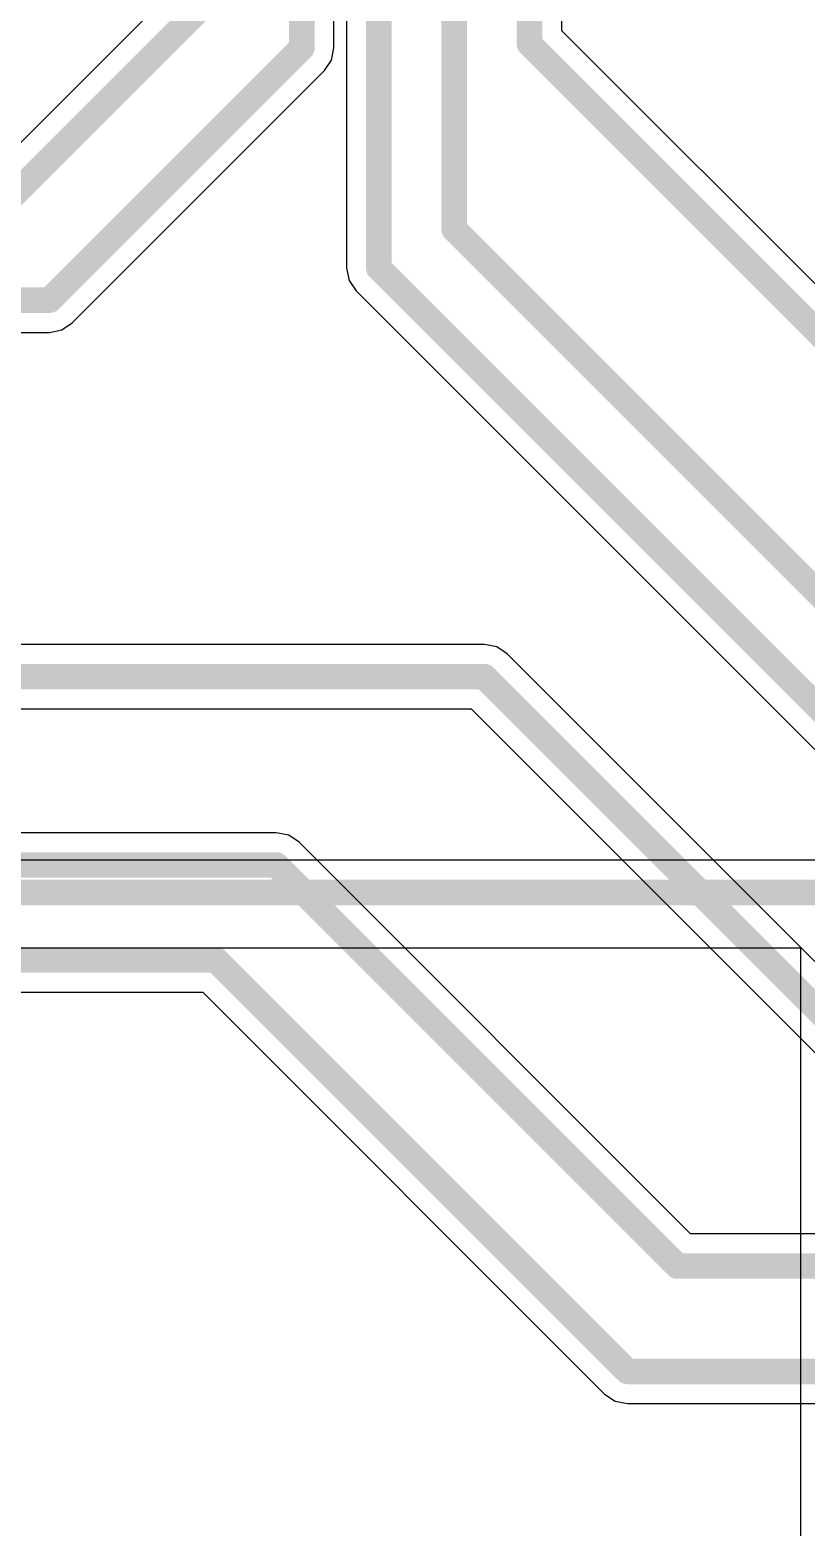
# Model space of a CAD drawing. Header units: millimetres. Extents: x 0 to 174, y 0 to 132.
# Drawn here: x 18.84 to 29.31, y 44.05 to 64.25 of the extents above; entities that cross this region are included whole.
import ezdxf

# ---------------------------------------------------------------- set-up
doc = ezdxf.new("R2010")
doc.units = ezdxf.units.MM
doc.layers.add('BottomLayer', color=5, linetype='Continuous')
doc.layers.add('TopLayer', color=1, linetype='Continuous')

msp = doc.modelspace()

# ---------------------------------------------------------------- linework, layer by layer
at = {"layer": 'BottomLayer'}
for p, q in [((26.013, 64.239), (26.013, 80.137)), ((22.939, 64.008), (22.939, 72.086)), ((23.11, 72.069), (23.11, 61.037)), ((21.053, 65.073), (18.297, 62.316)), ((32.711, 57.541), (26.013, 64.239)), ((22.812, 63.7), (22.906, 63.842)), ((22.906, 63.842), (22.939, 64.008)), ((19.408, 60.296), (22.812, 63.7)), ((23.11, 61.037), (23.143, 60.871)), ((23.143, 60.871), (23.237, 60.73)), ((23.237, 60.73), (32.636, 51.331)), ((19.1, 60.169), (19.267, 60.202)), ((19.267, 60.202), (19.408, 60.296)), ((9.66, 60.169), (19.1, 60.169)), ((24.969, 55.959), (9.66, 55.959)), ((25.135, 55.926), (24.969, 55.959)), ((25.276, 55.832), (25.135, 55.926)), ((30.66, 50.448), (25.276, 55.832)), ((9.66, 55.089), (24.788, 55.089)), ((24.788, 55.089), (30.172, 49.706)), ((22.161, 53.419), (9.66, 53.419)), ((22.328, 53.386), (22.161, 53.419)), ((22.469, 53.292), (22.328, 53.386)), ((27.751, 48.009), (22.469, 53.292)), ((9.54, 51.267), (21.168, 51.267)), ((21.168, 51.267), (26.591, 45.844)), ((50.442, 48.009), (27.751, 48.009)), ((26.591, 45.844), (26.732, 45.75)), ((26.732, 45.75), (26.899, 45.717)), ((26.899, 45.717), (51.749, 45.717))]:
    msp.add_line(p, q, dxfattribs=at)
at = {"layer": 'BottomLayer', "const_width": 0.345}
for points in [[(25.578, 64.059), (25.578, 80.137)], [(24.562, 61.561), (24.562, 78.923)], [(23.545, 61.037), (23.545, 78.423)], [(22.504, 64.008), (22.504, 72.492)], [(18.477, 61.881), (21.488, 64.892)], [(25.578, 64.059), (32.53, 57.106)], [(19.1, 60.604), (22.504, 64.008)], [(24.562, 61.561), (33.685, 52.438)], [(23.545, 61.037), (32.944, 51.638)], [(8.636, 60.604), (19.1, 60.604)], [(8.636, 55.524), (24.969, 55.524)], [(24.969, 55.524), (30.479, 50.013)], [(8.636, 52.984), (22.161, 52.984)], [(22.161, 52.984), (27.571, 47.574)], [(7.378, 51.702), (21.348, 51.702)], [(21.348, 51.702), (26.899, 46.152)], [(27.571, 47.574), (50.622, 47.574)], [(26.899, 46.152), (51.749, 46.152)]]:
    msp.add_lwpolyline(points, dxfattribs=at)
at = {"layer": 'BottomLayer', "const_width": 0.173}
for points in [[(25.491, 64.059, 1), (25.664, 64.059, 1)], [(25.491, 64.059, 1), (25.664, 64.059, 1)], [(22.418, 64.008, 1), (22.591, 64.008, 1)], [(22.418, 64.008, 1), (22.591, 64.008, 1)], [(24.475, 61.561, 1), (24.648, 61.561, 1)], [(24.475, 61.561, 1), (24.648, 61.561, 1)], [(23.458, 61.037, 1), (23.631, 61.037, 1)], [(23.458, 61.037, 1), (23.631, 61.037, 1)], [(19.014, 60.604, 1), (19.187, 60.604, 1)], [(19.014, 60.604, 1), (19.187, 60.604, 1)], [(24.882, 55.524, 1), (25.055, 55.524, 1)], [(24.882, 55.524, 1), (25.055, 55.524, 1)], [(22.075, 52.984, 1), (22.247, 52.984, 1)], [(22.075, 52.984, 1), (22.247, 52.984, 1)], [(21.262, 51.702, 1), (21.434, 51.702, 1)], [(21.262, 51.702, 1), (21.434, 51.702, 1)], [(27.484, 47.574, 1), (27.657, 47.574, 1)], [(27.484, 47.574, 1), (27.657, 47.574, 1)], [(26.812, 46.152, 1), (26.985, 46.152, 1)], [(26.812, 46.152, 1), (26.985, 46.152, 1)]]:
    msp.add_lwpolyline(points, format="xyb", close=True, dxfattribs=at)
at = {"layer": 'TopLayer'}
for p, q in [((36.588, 53.048), (17.214, 53.048)), ((7.366, 51.867), (29.235, 51.867)), ((29.235, 51.867), (29.235, 29.464))]:
    msp.add_line(p, q, dxfattribs=at)
at = {"layer": 'TopLayer', "const_width": 0.345}
msp.add_lwpolyline([(17.034, 52.613), (37.286, 52.613)], dxfattribs=at)

doc.saveas('drawing.dxf')
